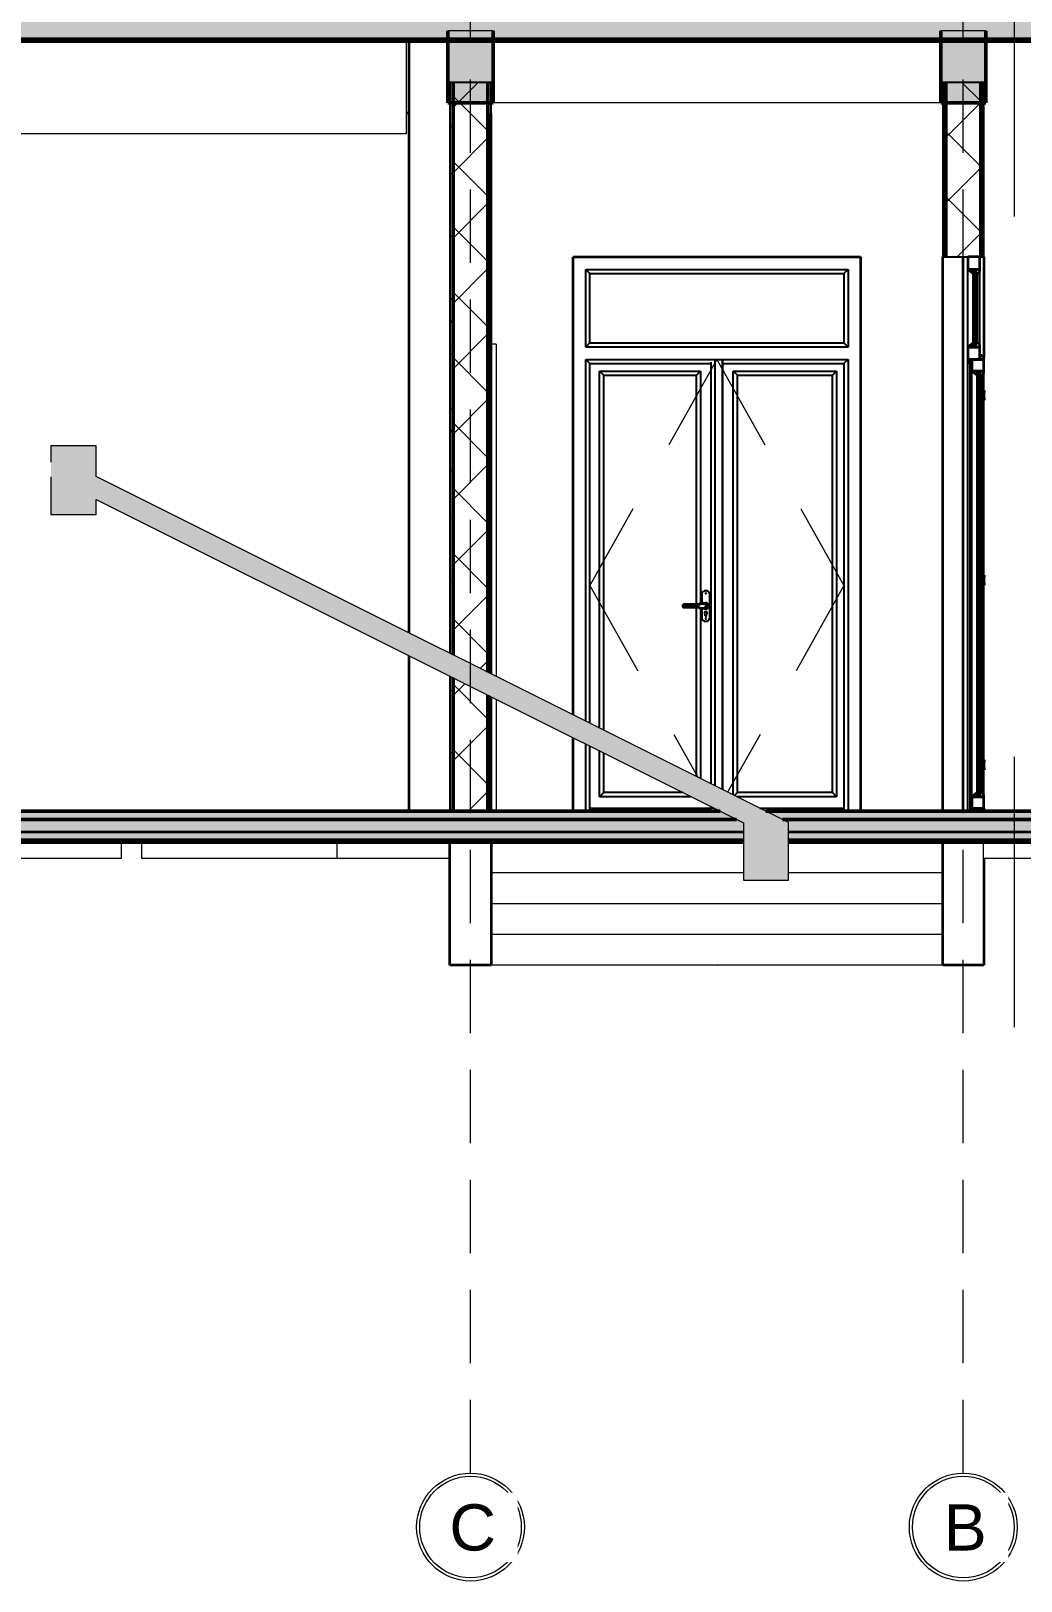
# Model space of a CAD drawing. Header units: millimetres. Extents: x -16132 to 16883, y -3748 to 17557.
# Drawn here: x -9941 to -5119, y -3748 to 3800 of the extents above; entities that cross this region are included whole.
import ezdxf

# ---------------------------------------------------------------- set-up
doc = ezdxf.new("R2010")
doc.units = ezdxf.units.MM
doc.linetypes.add('Centre', pattern=[2381.25, 476.25, -357.1875, 1190.625, -357.1875])
doc.linetypes.add('Hidden', pattern=[535.78125, 357.1875, -178.59375])
for name, color, linetype, lineweight in [('A-DETL', 90, 'Continuous', 18), ('A-DETL-GENF', 92, 'Continuous', 18), ('A-DOOR', 31, 'Continuous', 25), ('A-DOOR-FRAM', 31, 'Continuous', 18), ('A-FLOR', 192, 'Continuous', 18), ('A-FLOR-MCUT', 51, 'Continuous', 50), ('A-FLOR-PATT', 8, 'Continuous', 50), ('A-WALL', 113, 'Continuous', 35), ('A-WALL-PATT', 111, 'Continuous', 25), ('G-IMPT', 8, 'Continuous', 18), ('S-BEAM', 12, 'Continuous', 18), ('S-COLS', 52, 'Continuous', 35), ('S-FNDN', 32, 'Continuous', 18), ('S-GRID', 1, 'Continuous', 9), ('S-GRID-IDEN', 1, 'Continuous', 9)]:
    doc.layers.add(name, color=color, linetype=linetype, lineweight=lineweight)
doc.styles.add('Arial_1', font='arial.ttf', dxfattribs={"height": 225})
pattern_1 = [(0, (-5629.864, 6000.71), (304.8, 76.2), [25.146, -203.454, 25.146, -203.454, -1219.2]), (0, (-5629.864, 6000.71), (304.8, 76.2), [-457.2, 25.146, -432.054, 25.146, -203.454, -533.4]), (0, (-5629.864, 6000.71), (304.8, 76.2), [-1143, 25.146, -127.254, 25.146, -355.854]), (120, (-5515.564, 6038.81), (-218.3911, 225.8645), [25.146, -203.454, 25.146, -203.454, -1219.2]), (120, (-5515.564, 6038.81), (-218.3911, 225.8645), [-457.2, 25.146, -432.054, 25.146, -203.454, -533.4]), (120, (-5515.564, 6038.81), (-218.3911, 225.8645), [-1143, 25.146, -127.254, 25.146, -355.854]), (240, (-5477.464, 6191.21), (-86.4089, -302.0645), [25.146, -203.454, 25.146, -203.454, -1219.2]), (240, (-5477.464, 6191.21), (-86.4089, -302.0645), [-457.2, 25.146, -432.054, 25.146, -203.454, -533.4]), (240, (-5477.464, 6191.21), (-86.4089, -302.0645), [-1143, 25.146, -127.254, 25.146, -355.854])]
pattern_2 = [(45, (-5629.86, 6000.7), (-159.099, 159.099), []), (135, (-5629.86, 6000.7), (-159.099, -159.099), [])]

# ---------------------------------------------------------------- blocks, each defined once
blk = doc.blocks.new('Cua_Chong_Chay_D7_1Canh - D7_1200x2200-2407364-MẶT CẮT 3-3')
at = {"layer": 'A-DOOR-FRAM'}
for p, q in [((-7675, 2275), (-7699.1, 2275)), ((-7675, 2275), (-7675, 657)), ((-7675, 545.2), (-7675, 0))]:
    blk.add_line(p, q, dxfattribs=at)
blk = doc.blocks.new('CỬA 2 CÁNH EROWINDOW_có ô chết_ - D2_1400x2200-2413861-MẶT CẮT 3-3')
at = {"layer": 'A-DOOR', "lineweight": 35}
for p, q in [((-5378, 2700), (-5378, 2639)), ((-5320, 2700), (-5378, 2700)), ((-5320, 2639), (-5320, 2700)), ((-5352, 2639), (-5378, 2639)), ((-5378, 2639), (-5352, 2619)), ((-5378, 2639), (-5320, 2639)), ((-5352, 2619), (-5352, 2639)), ((-5340, 2639), (-5352, 2639)), ((-5352, 2639), (-5352, 2261)), ((-5320, 2639), (-5340, 2639)), ((-5340, 2639), (-5340, 2619)), ((-5340, 2261), (-5340, 2639)), ((-5340, 2619), (-5330, 2619)), ((-5330, 2619), (-5320, 2629)), ((-5320, 2629), (-5320, 2639)), ((-5352, 2281), (-5378, 2261)), ((-5352, 2261), (-5352, 2281)), ((-5330, 2281), (-5340, 2281)), ((-5340, 2281), (-5340, 2261)), ((-5320, 2271), (-5330, 2281)), ((-5320, 2261), (-5320, 2271)), ((-5378, 2261), (-5352, 2261)), ((-5378, 2261), (-5378, 2200)), ((-5320, 2261), (-5378, 2261)), ((-5358, 2200), (-5378, 2200)), ((-5378, 2200), (-5366, 2180)), ((-5378, 2200), (-5320, 2200)), ((-5358, 2180), (-5358, 2200)), ((-5358, 2200), (-5358, 2144)), ((-5300, 2200), (-5358, 2200)), ((-5352, 2261), (-5340, 2261)), ((-5340, 2261), (-5320, 2261)), ((-5320, 2200), (-5320, 2261)), ((-5310, 2220), (-5320, 2220)), ((-5320, 2220), (-5320, 2200)), ((-5320, 2200), (-5300, 2200)), ((-5300, 2210), (-5310, 2220)), ((-5300, 2200), (-5300, 2210)), ((-5300, 2144), (-5300, 2200)), ((-5366, 2180), (-5358, 2180)), ((-5332, 2144), (-5358, 2144)), ((-5358, 2144), (-5332, 2124)), ((-5358, 2144), (-5300, 2144)), ((-5332, 2124), (-5332, 2144)), ((-5320, 2144), (-5332, 2144)), ((-5332, 2144), (-5332, 71)), ((-5300, 2144), (-5320, 2144)), ((-5320, 2144), (-5320, 2124)), ((-5320, 71), (-5320, 2144)), ((-5320, 2124), (-5310, 2124)), ((-5310, 2124), (-5300, 2134)), ((-5300, 2134), (-5300, 2144)), ((-5332, 91), (-5358, 71)), ((-5332, 71), (-5332, 91)), ((-5310, 91), (-5320, 91)), ((-5320, 91), (-5320, 71)), ((-5300, 81), (-5310, 91)), ((-5300, 71), (-5300, 81)), ((-5358, 71), (-5332, 71)), ((-5358, 71), (-5358, 15)), ((-5300, 71), (-5358, 71)), ((-5358, 15), (-5300, 15)), ((-5332, 71), (-5320, 71)), ((-5320, 71), (-5300, 71)), ((-5300, 15), (-5300, 71))]:
    blk.add_line(p, q, dxfattribs=at)
at = {"layer": 'A-DOOR'}
for p, q in [((-5378, 2261), (-5378, 2639)), ((-5378, 2261), (-5378, 2639)), ((-5330, 2281), (-5330, 2619)), ((-5320, 2271), (-5320, 2629)), ((-5378, 0), (-5378, 2200)), ((-5378, 0), (-5378, 2200)), ((-5366, 0), (-5366, 2180)), ((-5358, 71), (-5358, 2144)), ((-5358, 71), (-5358, 2144)), ((-5310, 91), (-5310, 2124)), ((-5300, 81), (-5300, 2134)), ((-5297, 2050), (-5300, 2050)), ((-5297, 2050), (-5300, 2050)), ((-5297, 2050), (-5297, 2040)), ((-5297, 2011.9), (-5297, 2040)), ((-5300, 2001.9), (-5297, 2001.9)), ((-5300, 2001.9), (-5297, 2001.9)), ((-5297, 2011.9), (-5297, 2001.9)), ((-5297, 1150), (-5300, 1150)), ((-5297, 1150), (-5300, 1150)), ((-5297, 1150), (-5297, 1140)), ((-5297, 1111.9), (-5297, 1140)), ((-5300, 1101.9), (-5297, 1101.9)), ((-5300, 1101.9), (-5297, 1101.9)), ((-5297, 1111.9), (-5297, 1101.9)), ((-5297, 250), (-5300, 250)), ((-5297, 250), (-5300, 250)), ((-5297, 250), (-5297, 240)), ((-5297, 211.9), (-5297, 240)), ((-5300, 201.9), (-5297, 201.9)), ((-5300, 201.9), (-5297, 201.9)), ((-5297, 211.9), (-5297, 201.9)), ((-5358, 0), (-5358, 15)), ((-5320, 15), (-5320, 0))]:
    blk.add_line(p, q, dxfattribs=at)
blk = doc.blocks.new('M_Concrete-Rectangular-Column - COT250X400-V1-MẶT CẮT 3-3')
at = {"layer": 'S-COLS'}
for p, q in [((-8100, 3750), (-8100, 869.5)), ((-8100, 757.7), (-8100, 0))]:
    blk.add_line(p, q, dxfattribs=at)
blk = doc.blocks.new('Mat_Tien_3dsMax - Sync_3dsMax_To_Revit-2401403-MẶT CẮT 3-3')
at = {"layer": 'G-IMPT'}
for p, q in [((-6600, -750), (-6599.8, -750)), ((-6600, -750), (-6599.8, -750)), ((-6600, -750), (-6599.8, -750)), ((-6600, -750), (-6599.8, -750)), ((-6600, -750), (-6599.8, -750)), ((-6600, -750), (-6599.8, -750)), ((-6600, -750), (-6599.8, -750)), ((-6600, -750), (-6599.8, -750)), ((-6598.8, -750), (-6598.1, -750)), ((-6598.1, -750), (-6598.8, -750)), ((-6598.8, -750), (-6598.1, -750)), ((-6598.1, -750), (-6598.8, -750)), ((-6596.8, -750), (-6598.1, -750)), ((-6596.8, -750), (-6598.1, -750)), ((-6596.8, -750), (-6598.1, -750)), ((-6596.8, -750), (-6598.1, -750)), ((-6596.3, -750), (-6596.1, -750)), ((-6596.3, -750), (-6596.1, -750)), ((-6596.3, -750), (-6596.1, -750)), ((-6596.3, -750), (-6596.1, -750)), ((-6596.3, -750), (-6596.1, -750)), ((-6596.3, -750), (-6596.1, -750)), ((-6596.3, -750), (-6596.1, -750)), ((-6596.3, -750), (-6596.1, -750))]:
    blk.add_line(p, q, dxfattribs=at)
blk = doc.blocks.new('Mat_Tien_3dsMax - Mat_Tien_3dsMax-2387879-MẶT CẮT 3-3')
blk.add_blockref('Mat_Tien_3dsMax - Sync_3dsMax_To_Revit-2401403-MẶT CẮT 3-3', (0, 0))
blk = doc.blocks.new('CỬA 2 CÁNH EROWINDOW_có ô chết_ - D2_1400x2200-2361183-MẶT CẮT 3-3')
at = {"layer": 'A-DOOR'}
for p, q in [((-7239, 2639), (-5961, 2639)), ((-7239, 2639), (-7219, 2619)), ((-7239, 2261), (-7239, 2639)), ((-7239, 2639), (-5961, 2639)), ((-7239, 2261), (-7239, 2639)), ((-7219, 2619), (-5981, 2619)), ((-7219, 2281), (-7219, 2619)), ((-5961, 2639), (-5981, 2619)), ((-5981, 2619), (-5981, 2281)), ((-5961, 2639), (-5961, 2261)), ((-5961, 2639), (-5961, 2261)), ((-7239, 2261), (-7219, 2281)), ((-7219, 2281), (-5981, 2281)), ((-5981, 2281), (-5961, 2261)), ((-5961, 2261), (-7239, 2261)), ((-5961, 2261), (-7239, 2261)), ((-7239, 2200), (-5961, 2200)), ((-7239, 2200), (-7219, 2180)), ((-7239, 439), (-7239, 2200)), ((-7239, 2200), (-5961, 2200)), ((-7239, 439), (-7239, 2200)), ((-6608.9, 2200), (-6572.9, 2200)), ((-6608.9, 124), (-6608.9, 2200)), ((-6572.9, 106), (-6572.9, 2200)), ((-6570.9, 105), (-6570.9, 2198.3)), ((-5961, 2200), (-5981, 2180)), ((-5961, 2200), (-5961, 0)), ((-5961, 2200), (-5961, 0)), ((-7219, 2180), (-6627.9, 2180)), ((-7219, 429), (-7219, 2180)), ((-7171, 2144), (-6680.1, 2144)), ((-7171, 2144), (-7151, 2124)), ((-7171, 405), (-7171, 2144)), ((-7171, 405), (-7171, 2144)), ((-7171, 2144), (-6680.1, 2144)), ((-7151, 395), (-7151, 2124)), ((-7151, 2124), (-6700.1, 2124)), ((-6700.1, 2124), (-6680.1, 2144)), ((-6700.1, 1007.8), (-6700.1, 2124)), ((-6680.1, 2144), (-6680.1, 1012.7)), ((-6680.1, 2144), (-6680.1, 1012.7)), ((-6627.9, 133.5), (-6627.9, 2186.7)), ((-6570.9, 2180), (-5981, 2180)), ((-6519.9, 2144), (-6017, 2144)), ((-6519.9, 2144), (-6499.9, 2124)), ((-6519.9, 79.5), (-6519.9, 2144)), ((-6519.9, 2144), (-6017, 2144)), ((-6519.9, 79.5), (-6519.9, 2144)), ((-6499.9, 91), (-6499.9, 2124)), ((-6499.9, 2124), (-6037, 2124)), ((-6037, 2124), (-6017, 2144)), ((-6037, 91), (-6037, 2124)), ((-6017, 2144), (-6017, 71)), ((-6017, 2144), (-6017, 71)), ((-5981, 2180), (-5981, 0)), ((-6689.8, 1008), (-6760.1, 1008)), ((-6688.7, 1003.7), (-6760.1, 1003.7)), ((-6760.1, 996.3), (-6688.7, 996.3)), ((-6760.1, 992), (-6689.8, 992)), ((-6700.1, 169.5), (-6700.1, 992.2)), ((-6679.8, 1013), (-6689.8, 1008)), ((-6689.8, 992), (-6679.8, 987)), ((-6678.7, 1008.7), (-6688.7, 1003.7)), ((-6688.7, 996.3), (-6678.7, 991.3)), ((-6680.1, 987.3), (-6680.1, 159.5)), ((-6680.1, 987.3), (-6680.1, 159.5)), ((-6654.1, 1013), (-6679.8, 1013)), ((-6679.8, 987), (-6654.1, 987)), ((-6654.1, 1008.7), (-6678.7, 1008.7)), ((-6678.7, 991.3), (-6654.1, 991.3)), ((-6674.1, 1055), (-6674.1, 1012.9)), ((-6674.1, 987.1), (-6674.1, 945)), ((-6634.1, 945), (-6634.1, 1055)), ((-6658.6, 959.7), (-6658.6, 970.7)), ((-6656.6, 952.7), (-6656.6, 957.7)), ((-6656.6, 957.7), (-6656.6, 952.7)), ((-6656.5, 972.7), (-6651.6, 972.7)), ((-6651.5, 957.7), (-6651.5, 952.7)), ((-6651.5, 953), (-6651.5, 957.7)), ((-6649.6, 970.7), (-6649.6, 959.7)), ((-7239, 0), (-7239, 327.2)), ((-7239, 0), (-7239, 327.2)), ((-7219, 0), (-7219, 317.2)), ((-7171, 71), (-7171, 293.2)), ((-7171, 71), (-7171, 293.2)), ((-7151, 91), (-7151, 283.2)), ((-7171, 71), (-7151, 91)), ((-6766.6, 91), (-7151, 91)), ((-6514.3, 76.6), (-6499.9, 91)), ((-6037, 91), (-6499.9, 91)), ((-6017, 71), (-6037, 91)), ((-7219, 15), (-6627.9, 15)), ((-6726.6, 71), (-7171, 71)), ((-6726.6, 71), (-7171, 71)), ((-6627.9, 15), (-6627.9, 21.7)), ((-6614.6, 15), (-6627.9, 15)), ((-6017, 71), (-6503, 71)), ((-6017, 71), (-6503, 71)), ((-6391, 15), (-5981, 15))]:
    blk.add_line(p, q, dxfattribs=at)
at = {"layer": 'A-DOOR', "linetype": 'Centre', "lineweight": 18}
for p, q in [((-6600, 2200), (-7219, 1100)), ((-6600, 2200), (-5981, 1100)), ((-7219, 1100), (-6693.6, 166.3)), ((-5981, 1100), (-6547.5, 93.3)), ((-6606, 10.7), (-6600, 0)), ((-6596.6, 6), (-6600, 0))]:
    blk.add_line(p, q, dxfattribs=at)
at = {"layer": 'A-DOOR', "flags": 128}
for points in [[(-6760.1, 1008), (-6760.4, 1008), (-6760.7, 1008), (-6761, 1007.9), (-6761.4, 1007.9), (-6761.7, 1007.8), (-6762, 1007.8), (-6762.3, 1007.7), (-6762.6, 1007.6), (-6762.9, 1007.5), (-6763.2, 1007.4), (-6763.5, 1007.2), (-6763.8, 1007.1), (-6764.1, 1006.9), (-6764.3, 1006.8), (-6764.6, 1006.6), (-6764.9, 1006.4), (-6765.1, 1006.2), (-6765.4, 1006), (-6765.6, 1005.8), (-6765.8, 1005.6), (-6766, 1005.3), (-6766.2, 1005.1), (-6766.4, 1004.8), (-6766.6, 1004.6), (-6766.8, 1004.3), (-6767, 1004), (-6767.1, 1003.8), (-6767.3, 1003.5), (-6767.4, 1003.2), (-6767.5, 1002.9), (-6767.6, 1002.6), (-6767.7, 1002.3), (-6767.8, 1002), (-6767.9, 1001.7), (-6768, 1001.4), (-6768, 1001), (-6768, 1000.7), (-6768.1, 1000.4), (-6768.1, 1000.1), (-6768.1, 999.8), (-6768.1, 999.4), (-6768, 999.1), (-6768, 998.8), (-6767.9, 998.5), (-6767.9, 998.2), (-6767.8, 997.9), (-6767.7, 997.6), (-6767.6, 997.3), (-6767.5, 997), (-6767.4, 996.7), (-6767.2, 996.4), (-6767.1, 996.1), (-6766.9, 995.8), (-6766.7, 995.6), (-6766.5, 995.3), (-6766.4, 995), (-6766.2, 994.8), (-6765.9, 994.6), (-6765.7, 994.3), (-6765.5, 994.1), (-6765.2, 993.9), (-6765, 993.7), (-6764.7, 993.5), (-6764.5, 993.3), (-6764.2, 993.1), (-6763.9, 993), (-6763.6, 992.8), (-6763.4, 992.7), (-6763.1, 992.6), (-6762.8, 992.5), (-6762.5, 992.4), (-6762.1, 992.3), (-6761.8, 992.2), (-6761.5, 992.1), (-6761.2, 992.1), (-6760.9, 992), (-6760.6, 992), (-6760.3, 992), (-6760.1, 992)], [(-6654.1, 987), (-6653.6, 987), (-6653, 987), (-6652.5, 987.1), (-6652, 987.2), (-6651.5, 987.3), (-6651, 987.4), (-6650.5, 987.5), (-6650, 987.7), (-6649.5, 987.8), (-6649, 988), (-6648.5, 988.2), (-6648.1, 988.5), (-6647.6, 988.7), (-6647.2, 989), (-6646.7, 989.3), (-6646.3, 989.6), (-6645.9, 989.9), (-6645.5, 990.2), (-6645.1, 990.6), (-6644.8, 990.9), (-6644.4, 991.3), (-6644.1, 991.7), (-6643.7, 992.1), (-6643.4, 992.5), (-6643.1, 993), (-6642.9, 993.4), (-6642.6, 993.9), (-6642.4, 994.3), (-6642.2, 994.8), (-6642, 995.3), (-6641.8, 995.8), (-6641.6, 996.3), (-6641.5, 996.8), (-6641.4, 997.3), (-6641.3, 997.8), (-6641.2, 998.3), (-6641.1, 998.8), (-6641.1, 999.3), (-6641.1, 999.9), (-6641.1, 1000.4), (-6641.1, 1000.9), (-6641.2, 1001.4), (-6641.2, 1001.9), (-6641.3, 1002.4), (-6641.4, 1003), (-6641.5, 1003.5), (-6641.7, 1004), (-6641.9, 1004.4), (-6642.1, 1004.9), (-6642.3, 1005.4), (-6642.5, 1005.9), (-6642.7, 1006.3), (-6643, 1006.8), (-6643.3, 1007.2), (-6643.6, 1007.7), (-6643.9, 1008.1), (-6644.2, 1008.5), (-6644.6, 1008.9), (-6644.9, 1009.2), (-6645.3, 1009.6), (-6645.7, 1009.9), (-6646.1, 1010.3), (-6646.5, 1010.6), (-6646.9, 1010.9), (-6647.4, 1011.1), (-6647.8, 1011.4), (-6648.3, 1011.6), (-6648.8, 1011.9), (-6649.2, 1012.1), (-6649.7, 1012.2), (-6650.2, 1012.4), (-6650.7, 1012.6), (-6651.2, 1012.7), (-6651.7, 1012.8), (-6652.2, 1012.9), (-6652.8, 1012.9), (-6653.3, 1013), (-6653.8, 1013), (-6654.1, 1013)]]:
    blk.add_lwpolyline(points, dxfattribs=at)
at = {"layer": 'A-DOOR'}
for centre, radius, start, end in [((-6654.1, 1055), 20, 0, 180), ((-6654.1, 1063.2), 3, 0, 180), ((-6654.1, 1063.2), 3, 180, 0), ((-6760.1, 1000), 3.66, 90, 270), ((-6654.1, 1000), 15, 0, 120.32162), ((-6654.1, 1000), 15, 239.67837, 0), ((-6654.1, 1000), 15, 105, 110.04312), ((-6654.1, 1000), 15, 249.95688, 255), ((-6654.1, 1000), 3.02, 0, 180), ((-6654.1, 1000), 3.02, 180, 0), ((-6654.1, 1000), 3.02, 135, 150), ((-6654.1, 1000), 3.02, 210, 225), ((-6654.1, 1000), 15, 90, 95.23019), ((-6654.1, 1000), 15, 264.76981, 270), ((-6654.1, 1000), 8.66, 270, 90), ((-6654.1, 1000), 15, 75, 80.38952), ((-6654.1, 1000), 15, 279.61048, 285), ((-6654.1, 1000), 15, 60, 65.50279), ((-6654.1, 1000), 15, 294.49721, 300), ((-6654.1, 1000), 15, 45, 50.53074), ((-6654.1, 1000), 15, 309.46926, 315), ((-6654.1, 945), 20, 180, 360), ((-6656.5, 970.7), 2.04, 90, 180), ((-6656.6, 959.7), 1.99, 180, 268.95965), ((-6656.6, 959.7), 1.99, 224.47982, 268.95965), ((-6654.1, 937.9), 3, 0, 180), ((-6654.1, 937.9), 3, 180, 0), ((-6654.1, 952.7), 2.5, 180, 0), ((-6651.6, 970.7), 2.04, 0, 90), ((-6651.6, 959.7), 1.99, 271.04035, 0), ((-6651.6, 959.7), 1.99, 271.04035, 315.52018)]:
    blk.add_arc(centre, radius, start, end, dxfattribs=at)
for points in [[(-6688.7, 1003.7), (-6688.8, 1004.1), (-6689, 1004.9), (-6689.4, 1006.3), (-6689.7, 1007.6), (-6689.8, 1008), (-6689.8, 1008)], [(-6688.7, 996.3), (-6688.8, 995.9), (-6689, 995.1), (-6689.4, 993.7), (-6689.7, 992.4), (-6689.8, 992), (-6689.8, 992)], [(-6678.7, 1008.7), (-6678.8, 1009.1), (-6679, 1009.9), (-6679.4, 1011.3), (-6679.7, 1012.6), (-6679.8, 1013), (-6679.8, 1013)], [(-6678.7, 991.3), (-6678.8, 990.9), (-6679, 990.1), (-6679.4, 988.7), (-6679.7, 987.4), (-6679.8, 987), (-6679.8, 987)]]:
    blk.add_open_spline(points, degree=3, knots=[0, 0, 0, 0, 0.166667, 0.333333, 0.666667, 1, 1, 1, 1], dxfattribs=at)
blk = doc.blocks.new('Grid - TRUC  D1-102336-MẶT CẮT 3-3')
at = {"layer": 'S-GRID-IDEN'}
for radius in [262.5, 247.5]:
    blk.add_circle((0, -3485.7), radius, dxfattribs=at)

msp = doc.modelspace()

# ---------------------------------------------------------------- hatches: boundary and pattern name
at = {"layer": 'A-DETL-GENF'}
msp.add_hatch(color=7, dxfattribs=at).paths.add_polyline_path([(-6471, -335), (-6251, -335), (-6251, -55), (-9622.8, 1630.9), (-9622.8, 1780), (-9844, 1780), (-9844, 1445), (-9622.8, 1445), (-9622.8, 1519.1), (-6471, -56.8), (-6471, -245.1)])
at = {"layer": 'A-FLOR-PATT'}
msp.add_hatch(color=256, dxfattribs=at).paths.add_polyline_path([(-10296, 3760), (100.4, 3760), (100.4, 3860), (-15000, 3860), (-15000, 3760), (-10377.8, 3760)])
at = {"layer": 'A-FLOR-PATT', "lineweight": 18}
msp.add_hatch(color=256, dxfattribs=at).paths.add_polyline_path([(100.4, 3750), (100.4, 3760), (-15000, 3760), (-15000, 3750), (-62.7, 3750)])
at = {"layer": 'A-FLOR-PATT'}
h = msp.add_hatch(color=256, dxfattribs=at)
h.paths.add_polyline_path([(100.4, -40), (100.4, 0), (-6361, 0), (-6281, -40), (-226.4, -40)])
h.paths.add_polyline_path([(-13652.5, -40), (-11792.8, -40), (-11792.8, 0), (-15000, 0), (-15000, -40)])
h.paths.add_polyline_path([(-11572.8, -40), (-6504.6, -40), (-6584.6, 0), (-11572.8, 0)])
h = msp.add_hatch(color=256, dxfattribs=at)
h.paths.add_polyline_path([(-226.4, -140), (100.4, -140), (100.4, -40), (-6281, -40), (-6251, -55), (-6251, -140), (-553.9, -140)])
h.paths.add_polyline_path([(-13652.5, -140), (-11792.8, -140), (-11792.8, -40), (-15000, -40), (-15000, -140)])
h.paths.add_polyline_path([(-11572.8, -140), (-6471, -140), (-6471, -56.8), (-6504.6, -40), (-11572.8, -40)])
at = {"layer": 'A-FLOR-PATT', "lineweight": 18}
h = msp.add_hatch(color=256, dxfattribs=at)
h.paths.add_polyline_path([(100.4, -150), (100.4, -140), (-6251, -140), (-6251, -150), (-226.4, -150)])
h.paths.add_polyline_path([(-15000, -150), (-11792.8, -150), (-11792.8, -140), (-15000, -140)])
h.paths.add_polyline_path([(-11572.8, -150), (-6471, -150), (-6471, -140), (-11572.8, -140)])
at = {"layer": 'A-WALL-PATT', "lineweight": 18}
h = msp.add_hatch(dxfattribs=at)
h.set_pattern_fill('FP_1', color=256, style=0, pattern_type=2)
h.set_pattern_definition(pattern_1)
h.paths.add_polyline_path([(-7885, 0), (-7885, 650.2), (-7900, 657.7), (-7900, 0)])
h.paths.add_polyline_path([(-7885, 762), (-7885, 3550), (-7900, 3550), (-7900, 769.5)])
h = msp.add_hatch(dxfattribs=at)
h.set_pattern_fill('FP_2', color=256, style=0, pattern_type=2)
h.set_pattern_definition(pattern_2)
h.paths.add_polyline_path([(-7885, 0), (-7715, 0), (-7715, 565.2), (-7885, 650.2), (-7885, 19.7)])
h.paths.add_polyline_path([(-7715, 677), (-7715, 3550), (-7885, 3550), (-7885, 762), (-7758.1, 698.6)])
h = msp.add_hatch(dxfattribs=at)
h.set_pattern_fill('FP_1', color=256, style=0, pattern_type=2)
h.set_pattern_definition(pattern_1)
h.paths.add_polyline_path([(-7700, 0), (-7700, 557.7), (-7715, 565.2), (-7715, 0)])
h.paths.add_polyline_path([(-7700, 669.5), (-7700, 3550), (-7715, 3550), (-7715, 677)])
h = msp.add_hatch(dxfattribs=at)
h.set_pattern_fill('FP_1', color=256, style=0, pattern_type=2)
h.set_pattern_definition(pattern_1)
h.paths.add_polyline_path([(-5500, 2700), (-5485, 2700), (-5485, 3550), (-5500, 3550), (-5500, 2931.7)])
h = msp.add_hatch(dxfattribs=at)
h.set_pattern_fill('FP_2', color=256, style=0, pattern_type=2)
h.set_pattern_definition(pattern_2)
h.paths.add_polyline_path([(-5465.9, 2700), (-5315, 2700), (-5315, 3550), (-5485, 3550), (-5485, 2700)])
h = msp.add_hatch(dxfattribs=at)
h.set_pattern_fill('FP_1', color=256, style=0, pattern_type=2)
h.set_pattern_definition(pattern_1)
h.paths.add_polyline_path([(-5315, 2700), (-5300, 2700), (-5300, 3550), (-5315, 3550), (-5315, 2931.7)])
at = {"layer": 'S-BEAM'}
for points in [[(-7690, 3450), (-7690, 3800), (-7910, 3800), (-7910, 3450), (-7758.1, 3450)], [(-5510, 3450), (-5290, 3450), (-5290, 3800), (-5510, 3800), (-5510, 3461.1)]]:
    msp.add_hatch(color=256, dxfattribs=at).paths.add_polyline_path(points)

# ---------------------------------------------------------------- linework, layer by layer
at = {"layer": 'A-DETL'}
for p, q in [((-5151.4, 3951.1), (-5151.4, 2896.2)), ((-9622.8, 1780), (-9844, 1780)), ((-9844, 1780), (-9844, 1700)), ((-9622.8, 1630.9), (-9622.8, 1780)), ((-9844, 1628.8), (-9844, 1445)), ((-6251, -55), (-9622.8, 1630.9)), ((-9622.8, 1445), (-9622.8, 1519.1)), ((-9622.8, 1519.1), (-6471, -56.8)), ((-9844, 1445), (-9622.8, 1445)), ((-5151.4, 265.8), (-5151.4, -1051.4)), ((-6471, -56.8), (-6471, -335)), ((-6251, -335), (-6251, -55)), ((-6471, -335), (-6251, -335))]:
    msp.add_line(p, q, dxfattribs=at)
at = {"layer": 'A-FLOR', "color": 250, "lineweight": 50}
for p, q in [((-15000, 3750), (100.4, 3750)), ((-6584.6, 0), (-11572.8, 0)), ((100.4, 0), (-6361, 0)), ((-11572.8, -150), (-6471, -150)), ((-6251, -150), (100.4, -150))]:
    msp.add_line(p, q, dxfattribs=at)
at = {"layer": 'A-FLOR'}
for p, q in [((-9501.7, -150), (-9501.7, -230)), ((-9401.7, -150), (-9401.7, -230)), ((-8451.7, -150), (-8451.7, -230)), ((-7902.6, -150), (-7902.6, -230)), ((-5300.9, -230), (-5300.9, -150)), ((-9501.7, -230), (-11572.8, -230)), ((-7902.6, -230), (-9401.7, -230)), ((-6471, -300), (-7700, -300)), ((-5500, -300), (-6251, -300)), ((-101.7, -230), (-5300.9, -230)), ((-5500, -450), (-7700, -450)), ((-5500, -600), (-7700, -600)), ((-5500, -750), (-7700, -750))]:
    msp.add_line(p, q, dxfattribs=at)
at = {"layer": 'A-FLOR-MCUT'}
for p, q in [((100.4, 3760), (-15000, 3760)), ((-6504.6, -40), (-11572.8, -40)), ((100.4, -40), (-6281, -40)), ((-6471, -140), (-11572.8, -140)), ((100.4, -140), (-6251, -140))]:
    msp.add_line(p, q, dxfattribs=at)
at = {"layer": 'A-WALL', "lineweight": 25}
for p, q in [((-7700, 3550), (-7900, 3550)), ((-7900, 3550), (-7900, 769.5)), ((-7700, 669.5), (-7700, 3550)), ((-5300, 3550), (-5500, 3550)), ((-5500, 3550), (-5500, 2700)), ((-5300, 2700), (-5300, 3550)), ((-5500, 2700), (-5300, 2700)), ((-7900, 657.7), (-7900, 0)), ((-7700, 0), (-7700, 557.7))]:
    msp.add_line(p, q, dxfattribs=at)
at = {"layer": 'A-WALL', "lineweight": 50}
for p, q in [((-7885, 3550), (-7885, 762)), ((-7715, 3550), (-7715, 677)), ((-5485, 3550), (-5485, 2700)), ((-5315, 3550), (-5315, 2700)), ((-7885, 650.2), (-7885, 0)), ((-7715, 565.2), (-7715, 0))]:
    msp.add_line(p, q, dxfattribs=at)
at = {"layer": 'A-WALL'}
for p, q in [((-7687.3, 3550), (-7690, 3550)), ((-5510, 3550), (-5512.7, 3550)), ((-8100, 3400), (-8112.7, 3400)), ((-7699.1, 3400), (-7700, 3400)), ((-7699.1, 669.1), (-7699.1, 3400)), ((-7300, 469.5), (-7300, 2700)), ((-7300, 2700), (-5900, 2700)), ((-5900, 2700), (-5900, 0)), ((-5500, 0), (-5500, 2700)), ((-5400, 0), (-5400, 2700)), ((-5300, 2700), (-5300, 2210)), ((-7699.1, 0), (-7699.1, 557.2)), ((-7300, 0), (-7300, 357.7)), ((-5300, 15), (-5300, 0)), ((-7900, -750), (-7900, -150)), ((-7700, -150), (-7700, -750)), ((-5500, -750), (-5500, -150)), ((-5300, -230), (-5300, -750)), ((-7700, -750), (-7900, -750)), ((-5300, -750), (-5500, -750))]:
    msp.add_line(p, q, dxfattribs=at)
at = {"layer": 'S-BEAM'}
for p, q in [((-7690, 3800), (-7910, 3800)), ((-5290, 3800), (-5510, 3800)), ((-8112.7, 3750), (-8112.7, 3300)), ((-7687.3, 3450), (-7687.3, 3750)), ((-5512.7, 3750), (-5512.7, 3450)), ((-5512.7, 3450), (-7687.3, 3450)), ((-8112.7, 3300), (-10545, 3300))]:
    msp.add_line(p, q, dxfattribs=at)
at = {"layer": 'S-BEAM', "lineweight": 50}
for p, q in [((-7910, 3800), (-7910, 3450)), ((-7690, 3450), (-7690, 3800)), ((-5510, 3800), (-5510, 3450)), ((-5290, 3450), (-5290, 3800)), ((-7910, 3450), (-7690, 3450)), ((-5510, 3450), (-5290, 3450))]:
    msp.add_line(p, q, dxfattribs=at)
at = {"layer": 'S-FNDN', "lineweight": 35}
for p, q in [((-11572.8, -100), (-6471, -100)), ((-6251, -100), (100.4, -100))]:
    msp.add_line(p, q, dxfattribs=at)
at = {"layer": 'S-GRID', "linetype": 'Hidden'}
for p, q in [((-7800, -3223.2), (-7800, 17557.2)), ((-5400, -3223.2), (-5400, 17557.2))]:
    msp.add_line(p, q, dxfattribs=at)

# ---------------------------------------------------------------- block references
at = {"layer": 'A-DOOR'}
for name in ['CỬA 2 CÁNH EROWINDOW_có ô chết_ - D2_1400x2200-2413861-MẶT CẮT 3-3', 'CỬA 2 CÁNH EROWINDOW_có ô chết_ - D2_1400x2200-2361183-MẶT CẮT 3-3']:
    msp.add_blockref(name, (0, 0), dxfattribs=at)
at = {"layer": 'A-DOOR', "lineweight": 18}
msp.add_blockref('Cua_Chong_Chay_D7_1Canh - D7_1200x2200-2407364-MẶT CẮT 3-3', (0, 0), dxfattribs=at)
at = {"layer": 'G-IMPT'}
msp.add_blockref('Mat_Tien_3dsMax - Mat_Tien_3dsMax-2387879-MẶT CẮT 3-3', (0, 0), dxfattribs=at)
at = {"layer": 'S-COLS'}
msp.add_blockref('M_Concrete-Rectangular-Column - COT250X400-V1-MẶT CẮT 3-3', (0, 0), dxfattribs=at)
at = {"layer": 'S-GRID-IDEN'}
for p in [(-7800, 0), (-5400, 0)]:
    msp.add_blockref('Grid - TRUC  D1-102336-MẶT CẮT 3-3', p, dxfattribs=at)

# ---------------------------------------------------------------- next in the draw order: texts
at = {"layer": 'S-GRID-IDEN', "char_height": 225, "attachment_point": 1, "style": 'Arial_1', "bg_fill": 3, "box_fill_scale": 1.25, "bg_fill_color": 256, "bg_fill_true_color": 13158600, "bg_fill_transparency": 0}
for s, insert, width in [('C', (-7902.9, -3374.8), 276.582), ('B', (-5495.4, -3374.8), 258.544)]:
    msp.add_mtext(s, dxfattribs=dict(at, insert=insert, width=width))

doc.saveas('drawing.dxf')
